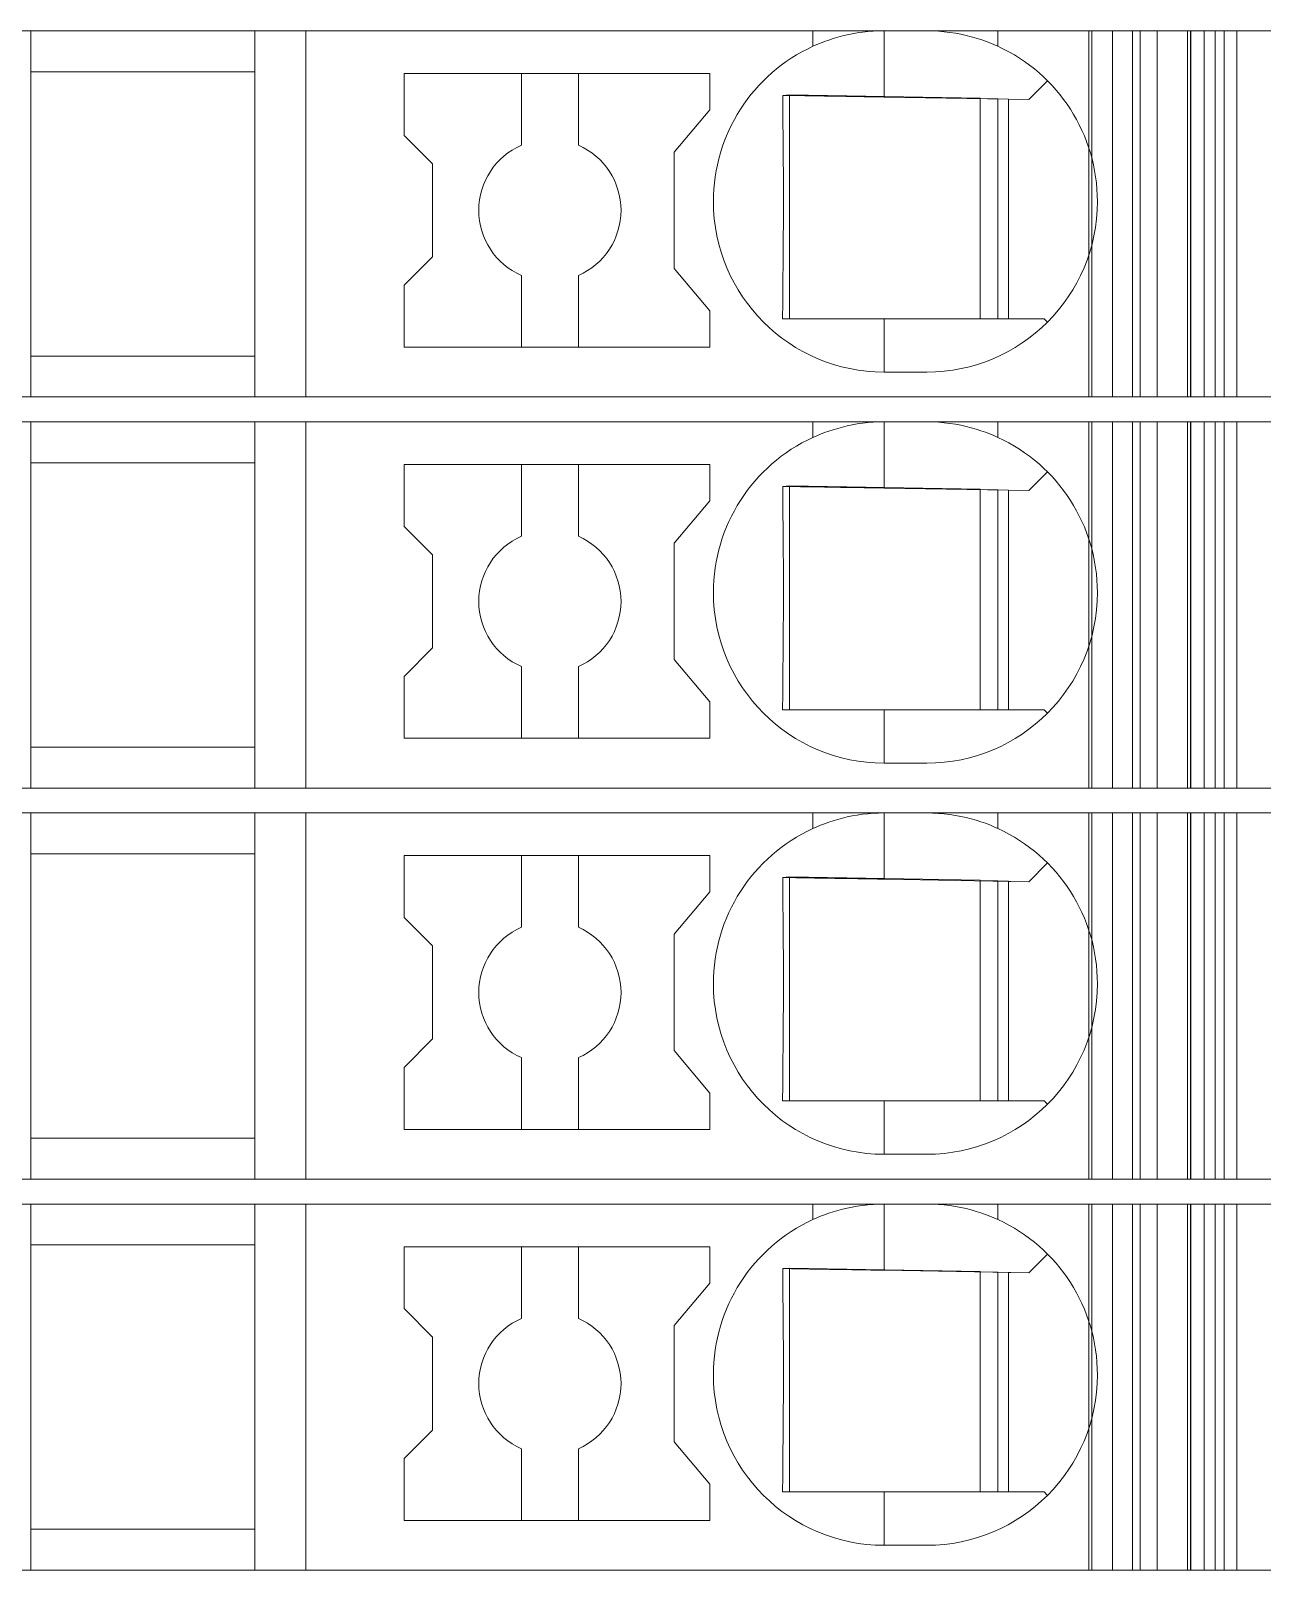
# Model space of a CAD drawing. Header units: millimetres. Extents: x 0 to 1680, y 0 to 1188.
# Drawn here: x 909.05 to 926.37, y 281.35 to 303 of the extents above; entities that cross this region are included whole.
import ezdxf
from ezdxf.enums import TextEntityAlignment as Align

# ---------------------------------------------------------------- set-up
doc = ezdxf.new("R2010")
doc.units = ezdxf.units.MM
for name, color, linetype, lineweight in [('EPLAN309', 5, 'Continuous', 5), ('EPLAN493', 5, 'Continuous', 5), ('MAIN-1', 7, 'Continuous', 5), ('MAIN-2', 7, 'Continuous', 5)]:
    doc.layers.add(name, color=color, linetype=linetype, lineweight=lineweight)
doc.styles.add('Tahoma', font='')
doc.styles.get('Tahoma').set_extended_font_data('Tahoma')

# ---------------------------------------------------------------- blocks, each defined once
blk = doc.blocks.new('EPLSYM_LibrarySPECIAL_Symbol12_Variant0_Placement8_33')
at = {"layer": 'EPLAN309', "lineweight": 13, "ltscale": 16}
blk.add_lwpolyline([(0, -5.15), (68.15, -5.15), (68.15, 0), (0, 0)], close=True, dxfattribs=at)
at = {"layer": 'EPLAN493', "color": 5, "style": 'Tahoma'}
blk.add_attdef('17_20450', text='', height=2.3478, dxfattribs=at).set_placement((0, -21.83478), align=Align.MIDDLE_RIGHT)
blk = doc.blocks.new('EPLSYM_LibrarySPECIAL_Symbol12_Variant0_Placement8_34')
at = {"layer": 'EPLAN309', "lineweight": 13, "ltscale": 16}
blk.add_lwpolyline([(0, -5.15), (68.15, -5.15), (68.15, 0), (0, 0)], close=True, dxfattribs=at)
at = {"layer": 'EPLAN493', "color": 5, "style": 'Tahoma'}
blk.add_attdef('17_20450', text='', height=2.3478, dxfattribs=at).set_placement((0, -21.83478), align=Align.MIDDLE_RIGHT)
blk = doc.blocks.new('EPLSYM_LibrarySPECIAL_Symbol12_Variant0_Placement8_35')
at = {"layer": 'EPLAN309', "lineweight": 13, "ltscale": 16}
blk.add_lwpolyline([(0, -5.15), (68.15, -5.15), (68.15, 0), (0, 0)], close=True, dxfattribs=at)
at = {"layer": 'EPLAN493', "color": 5, "style": 'Tahoma'}
blk.add_attdef('17_20450', text='', height=2.3478, dxfattribs=at).set_placement((0, -21.83478), align=Align.MIDDLE_RIGHT)
blk = doc.blocks.new('EPLSYM_LibrarySPECIAL_Symbol12_Variant0_Placement8_36')
at = {"layer": 'EPLAN309', "lineweight": 13, "ltscale": 16}
blk.add_lwpolyline([(0, -5.15), (68.15, -5.15), (68.15, 0), (0, 0)], close=True, dxfattribs=at)
at = {"layer": 'EPLAN493', "color": 5, "style": 'Tahoma'}
blk.add_attdef('17_20450', text='', height=2.3478, dxfattribs=at).set_placement((0, -21.83478), align=Align.MIDDLE_RIGHT)

msp = doc.modelspace()

# ---------------------------------------------------------------- linework, layer by layer
at = {"layer": 'MAIN-1'}
for p, q in [((909.05, 303), (912.2, 303)), ((909.05, 303), (909.05, 297.85)), ((912.919, 303), (912.2, 303)), ((912.2, 297.85), (912.2, 303)), ((920.05, 303), (912.919, 303)), ((912.919, 303), (912.919, 297.85)), ((920.05, 303), (921.05, 303)), ((920.05, 302.782), (920.05, 303)), ((920.333, 302.89), (920.272, 302.87)), ((920.397, 302.909), (920.333, 302.89)), ((920.463, 302.927), (920.397, 302.909)), ((920.531, 302.943), (920.463, 302.927)), ((920.601, 302.958), (920.531, 302.943)), ((920.673, 302.97), (920.601, 302.958)), ((920.746, 302.981), (920.673, 302.97)), ((920.821, 302.989), (920.746, 302.981)), ((920.897, 302.995), (920.821, 302.989)), ((920.973, 302.999), (920.897, 302.995)), ((921.05, 303), (920.973, 302.999)), ((921.05, 302.068), (921.05, 303)), ((921.05, 303), (921.65, 303)), ((921.65, 303), (921.732, 302.999)), ((922.65, 303), (921.65, 303)), ((921.732, 302.999), (921.814, 302.994)), ((921.814, 302.994), (921.896, 302.987)), ((921.896, 302.987), (921.975, 302.978)), ((921.975, 302.978), (922.053, 302.966)), ((922.053, 302.966), (922.13, 302.952)), ((922.13, 302.952), (922.204, 302.935)), ((922.204, 302.935), (922.275, 302.917)), ((922.275, 302.917), (922.345, 302.897)), ((922.345, 302.897), (922.411, 302.876)), ((922.65, 303), (925.704, 303)), ((922.65, 302.782), (922.65, 303)), ((925.832, 303), (925.704, 303)), ((925.704, 297.85), (925.704, 303)), ((925.832, 303), (926.367, 303)), ((925.832, 297.85), (925.832, 303)), ((920.102, 302.805), (920.05, 302.782)), ((920.156, 302.827), (920.102, 302.805)), ((920.213, 302.849), (920.156, 302.827)), ((920.272, 302.87), (920.213, 302.849)), ((922.411, 302.876), (922.475, 302.854)), ((922.475, 302.854), (922.536, 302.831)), ((922.536, 302.831), (922.594, 302.806)), ((922.594, 302.806), (922.65, 302.782)), ((909.05, 302.425), (912.2, 302.425)), ((914.3, 302.4), (914.3, 301.529)), ((914.3, 302.4), (918.6, 302.4)), ((915.95, 302.4), (915.95, 301.392)), ((916.75, 301.392), (916.75, 302.4)), ((918.6, 301.889), (918.6, 302.4)), ((923.083, 302.033), (923.347, 302.297)), ((919.624, 302.092), (919.625, 302.022)), ((919.685, 302.091), (919.624, 302.092)), ((919.625, 302.022), (919.625, 301.95)), ((919.746, 302.09), (919.685, 302.091)), ((919.721, 302.091), (919.721, 298.95)), ((919.809, 302.089), (919.746, 302.09)), ((919.873, 302.088), (919.809, 302.089)), ((919.937, 302.087), (919.873, 302.088)), ((920.003, 302.086), (919.937, 302.087)), ((920.071, 302.085), (920.003, 302.086)), ((920.14, 302.084), (920.071, 302.085)), ((920.21, 302.082), (920.14, 302.084)), ((920.283, 302.081), (920.21, 302.082)), ((920.358, 302.08), (920.283, 302.081)), ((920.435, 302.079), (920.358, 302.08)), ((920.514, 302.077), (920.435, 302.079)), ((920.597, 302.076), (920.514, 302.077)), ((920.682, 302.075), (920.597, 302.076)), ((920.771, 302.073), (920.682, 302.075)), ((920.862, 302.071), (920.771, 302.073)), ((920.955, 302.07), (920.862, 302.071)), ((921.05, 302.068), (920.955, 302.07)), ((921.05, 302.068), (923.083, 302.033)), ((922.4, 302.045), (922.4, 298.95)), ((922.65, 298.95), (922.65, 302.04)), ((922.8, 302.038), (922.8, 298.95)), ((918.1, 301.293), (918.6, 301.889)), ((919.625, 301.95), (919.626, 301.877)), ((919.626, 301.877), (919.627, 301.803)), ((919.627, 301.803), (919.628, 301.727)), ((919.628, 301.727), (919.628, 301.649)), ((919.628, 301.649), (919.629, 301.57)), ((914.7, 301.129), (914.3, 301.529)), ((919.629, 301.57), (919.63, 301.488)), ((919.63, 301.488), (919.63, 301.404)), ((919.63, 301.404), (919.631, 301.317)), ((918.1, 301.293), (918.1, 299.657)), ((919.631, 301.317), (919.631, 301.226)), ((919.631, 301.226), (919.632, 301.132)), ((914.7, 301.129), (914.7, 299.821)), ((919.632, 301.132), (919.633, 301.034)), ((919.633, 301.034), (919.633, 300.931)), ((919.633, 300.931), (919.633, 300.824)), ((919.633, 300.824), (919.633, 300.713)), ((919.633, 300.713), (919.634, 300.6)), ((919.634, 300.6), (919.633, 300.479)), ((919.633, 300.479), (919.633, 300.361)), ((919.633, 300.361), (919.633, 300.247)), ((919.633, 300.247), (919.632, 300.138)), ((919.632, 300.138), (919.632, 300.034)), ((919.632, 300.034), (919.631, 299.934)), ((919.631, 299.934), (919.631, 299.839)), ((914.7, 299.821), (914.3, 299.421)), ((918.1, 299.657), (918.6, 299.061)), ((919.629, 299.659), (919.628, 299.573)), ((919.63, 299.748), (919.629, 299.659)), ((919.631, 299.839), (919.63, 299.748)), ((914.3, 299.421), (914.3, 298.55)), ((915.95, 299.558), (915.95, 298.55)), ((916.75, 299.558), (916.75, 298.55)), ((919.628, 299.49), (919.627, 299.408)), ((919.628, 299.573), (919.628, 299.49)), ((919.625, 299.25), (919.624, 299.174)), ((919.626, 299.329), (919.625, 299.25)), ((919.627, 299.408), (919.626, 299.329)), ((918.6, 298.55), (918.6, 299.061)), ((919.623, 299.024), (919.622, 298.95)), ((919.624, 299.098), (919.623, 299.024)), ((919.624, 299.174), (919.624, 299.098)), ((919.622, 298.95), (919.683, 298.95)), ((919.683, 298.95), (919.746, 298.95)), ((919.746, 298.95), (919.809, 298.95)), ((919.809, 298.95), (919.873, 298.95)), ((919.873, 298.95), (919.939, 298.95)), ((919.939, 298.95), (920.005, 298.95)), ((920.005, 298.95), (920.074, 298.95)), ((920.074, 298.95), (920.144, 298.95)), ((920.144, 298.95), (920.215, 298.95)), ((920.215, 298.95), (920.289, 298.95)), ((920.289, 298.95), (920.364, 298.95)), ((920.364, 298.95), (920.442, 298.95)), ((920.442, 298.95), (920.522, 298.95)), ((920.522, 298.95), (920.605, 298.95)), ((920.605, 298.95), (920.69, 298.95)), ((920.69, 298.95), (920.778, 298.95)), ((920.778, 298.95), (920.867, 298.95)), ((920.867, 298.95), (920.958, 298.95)), ((920.958, 298.95), (921.05, 298.95)), ((921.05, 298.95), (923.3, 298.95)), ((921.05, 298.95), (921.05, 298.2)), ((923.347, 298.903), (923.3, 298.95)), ((909.05, 298.425), (912.2, 298.425)), ((918.6, 298.55), (914.3, 298.55)), ((921.65, 298.2), (921.05, 298.2)), ((909.05, 297.85), (912.2, 297.85)), ((912.919, 297.85), (912.2, 297.85)), ((912.919, 297.85), (925.704, 297.85)), ((924.544, 297.85), (924.544, 297.85)), ((924.65, 297.85), (924.65, 297.85)), ((925.832, 297.85), (925.704, 297.85)), ((925.832, 297.85), (926.367, 297.85)), ((909.05, 297.5), (912.2, 297.5)), ((909.05, 297.5), (909.05, 292.35)), ((912.919, 297.5), (912.2, 297.5)), ((912.2, 292.35), (912.2, 297.5)), ((920.05, 297.5), (912.919, 297.5)), ((912.919, 297.5), (912.919, 292.35)), ((920.05, 297.5), (921.05, 297.5)), ((920.05, 297.282), (920.05, 297.5)), ((920.746, 297.481), (920.673, 297.47)), ((920.821, 297.489), (920.746, 297.481)), ((920.897, 297.495), (920.821, 297.489)), ((920.973, 297.499), (920.897, 297.495)), ((921.05, 297.5), (920.973, 297.499)), ((921.05, 296.568), (921.05, 297.5)), ((921.05, 297.5), (921.65, 297.5)), ((921.65, 297.5), (921.732, 297.499)), ((922.65, 297.5), (921.65, 297.5)), ((921.732, 297.499), (921.814, 297.494)), ((921.814, 297.494), (921.896, 297.487)), ((921.896, 297.487), (921.975, 297.478)), ((921.975, 297.478), (922.053, 297.466)), ((922.65, 297.5), (925.704, 297.5)), ((922.65, 297.282), (922.65, 297.5)), ((925.832, 297.5), (925.704, 297.5)), ((925.704, 292.35), (925.704, 297.5)), ((925.832, 297.5), (926.367, 297.5)), ((925.832, 292.35), (925.832, 297.5)), ((920.102, 297.305), (920.05, 297.282)), ((920.156, 297.327), (920.102, 297.305)), ((920.213, 297.349), (920.156, 297.327)), ((920.272, 297.37), (920.213, 297.349)), ((920.333, 297.39), (920.272, 297.37)), ((920.397, 297.409), (920.333, 297.39)), ((920.463, 297.427), (920.397, 297.409)), ((920.531, 297.443), (920.463, 297.427)), ((920.601, 297.458), (920.531, 297.443)), ((920.673, 297.47), (920.601, 297.458)), ((922.053, 297.466), (922.13, 297.452)), ((922.13, 297.452), (922.204, 297.435)), ((922.204, 297.435), (922.275, 297.417)), ((922.275, 297.417), (922.345, 297.397)), ((922.345, 297.397), (922.411, 297.376)), ((922.411, 297.376), (922.475, 297.354)), ((922.475, 297.354), (922.536, 297.331)), ((922.536, 297.331), (922.594, 297.306)), ((922.594, 297.306), (922.65, 297.282)), ((909.05, 296.925), (912.2, 296.925)), ((914.3, 296.9), (914.3, 296.029)), ((914.3, 296.9), (918.6, 296.9)), ((915.95, 296.9), (915.95, 295.892)), ((916.75, 295.892), (916.75, 296.9)), ((918.6, 296.389), (918.6, 296.9)), ((923.083, 296.533), (923.347, 296.797)), ((918.1, 295.793), (918.6, 296.389)), ((919.624, 296.592), (919.625, 296.522)), ((919.685, 296.591), (919.624, 296.592)), ((919.625, 296.522), (919.625, 296.45)), ((919.625, 296.45), (919.626, 296.377)), ((919.746, 296.59), (919.685, 296.591)), ((919.721, 296.591), (919.721, 293.45)), ((919.809, 296.589), (919.746, 296.59)), ((919.873, 296.588), (919.809, 296.589)), ((919.937, 296.587), (919.873, 296.588)), ((920.003, 296.586), (919.937, 296.587)), ((920.071, 296.585), (920.003, 296.586)), ((920.14, 296.584), (920.071, 296.585)), ((920.21, 296.582), (920.14, 296.584)), ((920.283, 296.581), (920.21, 296.582)), ((920.358, 296.58), (920.283, 296.581)), ((920.435, 296.579), (920.358, 296.58)), ((920.514, 296.577), (920.435, 296.579)), ((920.597, 296.576), (920.514, 296.577)), ((920.682, 296.575), (920.597, 296.576)), ((920.771, 296.573), (920.682, 296.575)), ((920.862, 296.571), (920.771, 296.573)), ((920.955, 296.57), (920.862, 296.571)), ((921.05, 296.568), (920.955, 296.57)), ((921.05, 296.568), (923.083, 296.533)), ((922.4, 296.545), (922.4, 293.45)), ((922.65, 293.45), (922.65, 296.54)), ((922.8, 296.538), (922.8, 293.45)), ((919.626, 296.377), (919.627, 296.303)), ((919.627, 296.303), (919.628, 296.227)), ((919.628, 296.227), (919.628, 296.149)), ((914.7, 295.629), (914.3, 296.029)), ((919.628, 296.149), (919.629, 296.07)), ((919.629, 296.07), (919.63, 295.988)), ((919.63, 295.988), (919.63, 295.904)), ((918.1, 295.793), (918.1, 294.157)), ((919.63, 295.904), (919.631, 295.817)), ((919.631, 295.817), (919.631, 295.726)), ((914.7, 295.629), (914.7, 294.321)), ((919.631, 295.726), (919.632, 295.632)), ((919.632, 295.632), (919.633, 295.534)), ((919.633, 295.534), (919.633, 295.431)), ((919.633, 295.431), (919.633, 295.324)), ((919.633, 295.324), (919.633, 295.213)), ((919.633, 295.213), (919.634, 295.1)), ((919.634, 295.1), (919.633, 294.979)), ((919.633, 294.979), (919.633, 294.861)), ((919.633, 294.747), (919.632, 294.638)), ((919.633, 294.861), (919.633, 294.747)), ((919.632, 294.534), (919.631, 294.434)), ((919.632, 294.638), (919.632, 294.534)), ((914.7, 294.321), (914.3, 293.921)), ((919.63, 294.248), (919.629, 294.159)), ((919.631, 294.339), (919.63, 294.248)), ((919.631, 294.434), (919.631, 294.339)), ((915.95, 294.058), (915.95, 293.05)), ((916.75, 294.058), (916.75, 293.05)), ((918.1, 294.157), (918.6, 293.561)), ((919.629, 294.159), (919.628, 294.073)), ((919.628, 294.073), (919.628, 293.99)), ((914.3, 293.921), (914.3, 293.05)), ((919.626, 293.829), (919.625, 293.75)), ((919.627, 293.908), (919.626, 293.829)), ((919.628, 293.99), (919.627, 293.908)), ((919.624, 293.598), (919.623, 293.524)), ((919.625, 293.75), (919.624, 293.674)), ((919.624, 293.674), (919.624, 293.598)), ((918.6, 293.05), (918.6, 293.561)), ((919.623, 293.524), (919.622, 293.45)), ((919.622, 293.45), (919.683, 293.45)), ((919.683, 293.45), (919.746, 293.45)), ((919.746, 293.45), (919.809, 293.45)), ((919.809, 293.45), (919.873, 293.45)), ((919.873, 293.45), (919.939, 293.45)), ((919.939, 293.45), (920.005, 293.45)), ((920.005, 293.45), (920.074, 293.45)), ((920.074, 293.45), (920.144, 293.45)), ((920.144, 293.45), (920.215, 293.45)), ((920.215, 293.45), (920.289, 293.45)), ((920.289, 293.45), (920.364, 293.45)), ((920.364, 293.45), (920.442, 293.45)), ((920.442, 293.45), (920.522, 293.45)), ((920.522, 293.45), (920.605, 293.45)), ((920.605, 293.45), (920.69, 293.45)), ((920.69, 293.45), (920.778, 293.45)), ((920.778, 293.45), (920.867, 293.45)), ((920.867, 293.45), (920.958, 293.45)), ((920.958, 293.45), (921.05, 293.45)), ((921.05, 293.45), (923.3, 293.45)), ((921.05, 293.45), (921.05, 292.7)), ((923.347, 293.403), (923.3, 293.45)), ((909.05, 292.925), (912.2, 292.925)), ((918.6, 293.05), (914.3, 293.05)), ((921.65, 292.7), (921.05, 292.7)), ((909.05, 292.35), (912.2, 292.35)), ((912.919, 292.35), (912.2, 292.35)), ((912.919, 292.35), (925.704, 292.35)), ((924.544, 292.35), (924.544, 292.35)), ((924.65, 292.35), (924.65, 292.35)), ((925.832, 292.35), (925.704, 292.35)), ((925.832, 292.35), (926.367, 292.35)), ((909.05, 292), (912.2, 292)), ((909.05, 292), (909.05, 286.85)), ((912.919, 292), (912.2, 292)), ((912.2, 286.85), (912.2, 292)), ((920.05, 292), (912.919, 292)), ((912.919, 292), (912.919, 286.85)), ((920.05, 292), (921.05, 292)), ((920.05, 291.782), (920.05, 292)), ((920.213, 291.849), (920.156, 291.827)), ((920.272, 291.87), (920.213, 291.849)), ((920.333, 291.89), (920.272, 291.87)), ((920.397, 291.909), (920.333, 291.89)), ((920.463, 291.927), (920.397, 291.909)), ((920.531, 291.943), (920.463, 291.927)), ((920.601, 291.958), (920.531, 291.943)), ((920.673, 291.97), (920.601, 291.958)), ((920.746, 291.981), (920.673, 291.97)), ((920.821, 291.989), (920.746, 291.981)), ((920.897, 291.995), (920.821, 291.989)), ((920.973, 291.999), (920.897, 291.995)), ((921.05, 292), (920.973, 291.999)), ((921.05, 291.068), (921.05, 292)), ((921.05, 292), (921.65, 292)), ((921.65, 292), (921.732, 291.999)), ((922.65, 292), (921.65, 292)), ((921.732, 291.999), (921.814, 291.994)), ((921.814, 291.994), (921.896, 291.987)), ((921.896, 291.987), (921.975, 291.978)), ((921.975, 291.978), (922.053, 291.966)), ((922.053, 291.966), (922.13, 291.952)), ((922.13, 291.952), (922.204, 291.935)), ((922.204, 291.935), (922.275, 291.917)), ((922.275, 291.917), (922.345, 291.897)), ((922.345, 291.897), (922.411, 291.876)), ((922.411, 291.876), (922.475, 291.854)), ((922.475, 291.854), (922.536, 291.831)), ((922.65, 292), (925.704, 292)), ((922.65, 291.782), (922.65, 292)), ((925.832, 292), (925.704, 292)), ((925.704, 286.85), (925.704, 292)), ((925.832, 292), (926.367, 292)), ((925.832, 286.85), (925.832, 292)), ((920.102, 291.805), (920.05, 291.782)), ((920.156, 291.827), (920.102, 291.805)), ((922.536, 291.831), (922.594, 291.806)), ((922.594, 291.806), (922.65, 291.782)), ((909.05, 291.425), (912.2, 291.425)), ((914.3, 291.4), (914.3, 290.529)), ((914.3, 291.4), (918.6, 291.4)), ((915.95, 291.4), (915.95, 290.392)), ((916.75, 290.392), (916.75, 291.4)), ((918.6, 290.889), (918.6, 291.4)), ((923.083, 291.033), (923.347, 291.297)), ((919.624, 291.092), (919.625, 291.022)), ((919.685, 291.091), (919.624, 291.092)), ((919.625, 291.022), (919.625, 290.95)), ((919.746, 291.09), (919.685, 291.091)), ((919.721, 291.091), (919.721, 287.95)), ((919.809, 291.089), (919.746, 291.09)), ((919.873, 291.088), (919.809, 291.089)), ((919.937, 291.087), (919.873, 291.088)), ((920.003, 291.086), (919.937, 291.087)), ((920.071, 291.085), (920.003, 291.086)), ((920.14, 291.084), (920.071, 291.085)), ((920.21, 291.082), (920.14, 291.084)), ((920.283, 291.081), (920.21, 291.082)), ((920.358, 291.08), (920.283, 291.081)), ((920.435, 291.079), (920.358, 291.08)), ((920.514, 291.077), (920.435, 291.079)), ((920.597, 291.076), (920.514, 291.077)), ((920.682, 291.075), (920.597, 291.076)), ((920.771, 291.073), (920.682, 291.075)), ((920.862, 291.071), (920.771, 291.073)), ((920.955, 291.07), (920.862, 291.071)), ((921.05, 291.068), (920.955, 291.07)), ((921.05, 291.068), (923.083, 291.033)), ((922.4, 291.045), (922.4, 287.95)), ((922.65, 287.95), (922.65, 291.04)), ((922.8, 291.038), (922.8, 287.95)), ((918.1, 290.293), (918.6, 290.889)), ((919.625, 290.95), (919.626, 290.877)), ((919.626, 290.877), (919.627, 290.803)), ((919.627, 290.803), (919.628, 290.727)), ((919.628, 290.727), (919.628, 290.649)), ((919.628, 290.649), (919.629, 290.57)), ((919.629, 290.57), (919.63, 290.488)), ((914.7, 290.129), (914.3, 290.529)), ((919.63, 290.488), (919.63, 290.404)), ((919.63, 290.404), (919.631, 290.317)), ((914.7, 290.129), (914.7, 288.821)), ((918.1, 290.293), (918.1, 288.657)), ((919.631, 290.317), (919.631, 290.226)), ((919.631, 290.226), (919.632, 290.132)), ((919.632, 290.132), (919.633, 290.034)), ((919.633, 290.034), (919.633, 289.931)), ((919.633, 289.931), (919.633, 289.824)), ((919.633, 289.824), (919.633, 289.713)), ((919.633, 289.713), (919.634, 289.6)), ((919.634, 289.6), (919.633, 289.479)), ((919.633, 289.479), (919.633, 289.361)), ((919.633, 289.247), (919.632, 289.138)), ((919.633, 289.361), (919.633, 289.247)), ((919.632, 289.034), (919.631, 288.934)), ((919.632, 289.138), (919.632, 289.034)), ((914.7, 288.821), (914.3, 288.421)), ((919.631, 288.839), (919.63, 288.748)), ((919.631, 288.934), (919.631, 288.839)), ((918.1, 288.657), (918.6, 288.061)), ((919.629, 288.659), (919.628, 288.573)), ((919.63, 288.748), (919.629, 288.659)), ((914.3, 288.421), (914.3, 287.55)), ((915.95, 288.558), (915.95, 287.55)), ((916.75, 288.558), (916.75, 287.55)), ((919.627, 288.408), (919.626, 288.329)), ((919.628, 288.49), (919.627, 288.408)), ((919.628, 288.573), (919.628, 288.49)), ((919.625, 288.25), (919.624, 288.174)), ((919.624, 288.174), (919.624, 288.098)), ((919.626, 288.329), (919.625, 288.25)), ((918.6, 287.55), (918.6, 288.061)), ((919.623, 288.024), (919.622, 287.95)), ((919.622, 287.95), (919.683, 287.95)), ((919.624, 288.098), (919.623, 288.024)), ((919.683, 287.95), (919.746, 287.95)), ((919.746, 287.95), (919.809, 287.95)), ((919.809, 287.95), (919.873, 287.95)), ((919.873, 287.95), (919.939, 287.95)), ((919.939, 287.95), (920.005, 287.95)), ((920.005, 287.95), (920.074, 287.95)), ((920.074, 287.95), (920.144, 287.95)), ((920.144, 287.95), (920.215, 287.95)), ((920.215, 287.95), (920.289, 287.95)), ((920.289, 287.95), (920.364, 287.95)), ((920.364, 287.95), (920.442, 287.95)), ((920.442, 287.95), (920.522, 287.95)), ((920.522, 287.95), (920.605, 287.95)), ((920.605, 287.95), (920.69, 287.95)), ((920.69, 287.95), (920.778, 287.95)), ((920.778, 287.95), (920.867, 287.95)), ((920.867, 287.95), (920.958, 287.95)), ((920.958, 287.95), (921.05, 287.95)), ((921.05, 287.95), (923.3, 287.95)), ((921.05, 287.95), (921.05, 287.2)), ((923.347, 287.903), (923.3, 287.95)), ((918.6, 287.55), (914.3, 287.55)), ((909.05, 287.425), (912.2, 287.425)), ((921.65, 287.2), (921.05, 287.2)), ((909.05, 286.85), (912.2, 286.85)), ((912.919, 286.85), (912.2, 286.85)), ((912.919, 286.85), (925.704, 286.85)), ((924.544, 286.85), (924.544, 286.85)), ((924.65, 286.85), (924.65, 286.85)), ((925.832, 286.85), (925.704, 286.85)), ((925.832, 286.85), (926.367, 286.85)), ((909.05, 286.5), (912.2, 286.5)), ((909.05, 286.5), (909.05, 281.35)), ((912.919, 286.5), (912.2, 286.5)), ((912.2, 281.35), (912.2, 286.5)), ((920.05, 286.5), (912.919, 286.5)), ((912.919, 286.5), (912.919, 281.35)), ((920.05, 286.5), (921.05, 286.5)), ((920.05, 286.282), (920.05, 286.5)), ((920.531, 286.443), (920.463, 286.427)), ((920.601, 286.458), (920.531, 286.443)), ((920.673, 286.47), (920.601, 286.458)), ((920.746, 286.481), (920.673, 286.47)), ((920.821, 286.489), (920.746, 286.481)), ((920.897, 286.495), (920.821, 286.489)), ((920.973, 286.499), (920.897, 286.495)), ((921.05, 286.5), (920.973, 286.499)), ((921.05, 285.568), (921.05, 286.5)), ((921.05, 286.5), (921.65, 286.5)), ((921.65, 286.5), (921.732, 286.499)), ((922.65, 286.5), (921.65, 286.5)), ((921.732, 286.499), (921.814, 286.494)), ((921.814, 286.494), (921.896, 286.487)), ((921.896, 286.487), (921.975, 286.478)), ((921.975, 286.478), (922.053, 286.466)), ((922.053, 286.466), (922.13, 286.452)), ((922.13, 286.452), (922.204, 286.435)), ((922.204, 286.435), (922.275, 286.417)), ((922.65, 286.5), (925.704, 286.5)), ((922.65, 286.282), (922.65, 286.5)), ((925.832, 286.5), (925.704, 286.5)), ((925.704, 281.35), (925.704, 286.5)), ((925.832, 286.5), (926.367, 286.5)), ((925.832, 281.35), (925.832, 286.5)), ((920.102, 286.305), (920.05, 286.282)), ((920.156, 286.327), (920.102, 286.305)), ((920.213, 286.349), (920.156, 286.327)), ((920.272, 286.37), (920.213, 286.349)), ((920.333, 286.39), (920.272, 286.37)), ((920.397, 286.409), (920.333, 286.39)), ((920.463, 286.427), (920.397, 286.409)), ((922.275, 286.417), (922.345, 286.397)), ((922.345, 286.397), (922.411, 286.376)), ((922.411, 286.376), (922.475, 286.354)), ((922.475, 286.354), (922.536, 286.331)), ((922.536, 286.331), (922.594, 286.306)), ((922.594, 286.306), (922.65, 286.282)), ((909.05, 285.925), (912.2, 285.925)), ((914.3, 285.9), (914.3, 285.029)), ((914.3, 285.9), (918.6, 285.9)), ((915.95, 285.9), (915.95, 284.892)), ((916.75, 284.892), (916.75, 285.9)), ((918.6, 285.389), (918.6, 285.9)), ((923.083, 285.533), (923.347, 285.797)), ((919.624, 285.592), (919.625, 285.522)), ((919.685, 285.591), (919.624, 285.592)), ((919.746, 285.59), (919.685, 285.591)), ((919.721, 285.591), (919.721, 282.45)), ((919.809, 285.589), (919.746, 285.59)), ((919.873, 285.588), (919.809, 285.589)), ((919.937, 285.587), (919.873, 285.588)), ((920.003, 285.586), (919.937, 285.587)), ((920.071, 285.585), (920.003, 285.586)), ((920.14, 285.584), (920.071, 285.585)), ((920.21, 285.582), (920.14, 285.584)), ((920.283, 285.581), (920.21, 285.582)), ((920.358, 285.58), (920.283, 285.581)), ((920.435, 285.579), (920.358, 285.58)), ((920.514, 285.577), (920.435, 285.579)), ((920.597, 285.576), (920.514, 285.577)), ((920.682, 285.575), (920.597, 285.576)), ((920.771, 285.573), (920.682, 285.575)), ((920.862, 285.571), (920.771, 285.573)), ((920.955, 285.57), (920.862, 285.571)), ((921.05, 285.568), (920.955, 285.57)), ((921.05, 285.568), (923.083, 285.533)), ((918.1, 284.793), (918.6, 285.389)), ((919.625, 285.522), (919.625, 285.45)), ((919.625, 285.45), (919.626, 285.377)), ((919.626, 285.377), (919.627, 285.303)), ((922.4, 285.545), (922.4, 282.45)), ((922.65, 282.45), (922.65, 285.54)), ((922.8, 285.538), (922.8, 282.45)), ((919.627, 285.303), (919.628, 285.227)), ((919.628, 285.227), (919.628, 285.149)), ((919.628, 285.149), (919.629, 285.07)), ((914.7, 284.629), (914.3, 285.029)), ((919.629, 285.07), (919.63, 284.988)), ((919.63, 284.988), (919.63, 284.904)), ((918.1, 284.793), (918.1, 283.157)), ((919.63, 284.904), (919.631, 284.817)), ((919.631, 284.817), (919.631, 284.726)), ((919.631, 284.726), (919.632, 284.632)), ((914.7, 284.629), (914.7, 283.321)), ((919.632, 284.632), (919.633, 284.534)), ((919.633, 284.534), (919.633, 284.431)), ((919.633, 284.431), (919.633, 284.324)), ((919.633, 284.324), (919.633, 284.213)), ((919.633, 284.213), (919.634, 284.1)), ((919.634, 284.1), (919.633, 283.979)), ((919.633, 283.979), (919.633, 283.861)), ((919.633, 283.861), (919.633, 283.747)), ((919.633, 283.747), (919.632, 283.638)), ((919.632, 283.638), (919.632, 283.534)), ((919.632, 283.534), (919.631, 283.434)), ((919.631, 283.434), (919.631, 283.339)), ((914.7, 283.321), (914.3, 282.921)), ((919.63, 283.248), (919.629, 283.159)), ((919.631, 283.339), (919.63, 283.248)), ((915.95, 283.058), (915.95, 282.05)), ((916.75, 283.058), (916.75, 282.05)), ((918.1, 283.157), (918.6, 282.561)), ((919.628, 282.99), (919.627, 282.908)), ((919.629, 283.159), (919.628, 283.073)), ((919.628, 283.073), (919.628, 282.99)), ((914.3, 282.921), (914.3, 282.05)), ((919.625, 282.75), (919.624, 282.674)), ((919.626, 282.829), (919.625, 282.75)), ((919.627, 282.908), (919.626, 282.829)), ((918.6, 282.05), (918.6, 282.561)), ((919.624, 282.598), (919.623, 282.524)), ((919.624, 282.674), (919.624, 282.598)), ((919.623, 282.524), (919.622, 282.45)), ((919.622, 282.45), (919.683, 282.45)), ((919.683, 282.45), (919.746, 282.45)), ((919.746, 282.45), (919.809, 282.45)), ((919.809, 282.45), (919.873, 282.45)), ((919.873, 282.45), (919.939, 282.45)), ((919.939, 282.45), (920.005, 282.45)), ((920.005, 282.45), (920.074, 282.45)), ((920.074, 282.45), (920.144, 282.45)), ((920.144, 282.45), (920.215, 282.45)), ((920.215, 282.45), (920.289, 282.45)), ((920.289, 282.45), (920.364, 282.45)), ((920.364, 282.45), (920.442, 282.45)), ((920.442, 282.45), (920.522, 282.45)), ((920.522, 282.45), (920.605, 282.45)), ((920.605, 282.45), (920.69, 282.45)), ((920.69, 282.45), (920.778, 282.45)), ((920.778, 282.45), (920.867, 282.45)), ((920.867, 282.45), (920.958, 282.45)), ((920.958, 282.45), (921.05, 282.45)), ((921.05, 282.45), (923.3, 282.45)), ((921.05, 282.45), (921.05, 281.7)), ((923.347, 282.403), (923.3, 282.45)), ((909.05, 281.925), (912.2, 281.925)), ((918.6, 282.05), (914.3, 282.05)), ((921.65, 281.7), (921.05, 281.7)), ((909.05, 281.35), (912.2, 281.35)), ((912.919, 281.35), (912.2, 281.35)), ((912.919, 281.35), (925.704, 281.35)), ((924.544, 281.35), (924.544, 281.35)), ((924.65, 281.35), (924.65, 281.35)), ((925.832, 281.35), (925.704, 281.35)), ((925.832, 281.35), (926.367, 281.35))]:
    msp.add_line(p, q, dxfattribs=at)
for centre, radius, start, end in [((921.05, 300.6), 2.4, 114.6244, 180), ((921.65, 300.6), 2.4, 0, 65.3756), ((916.35, 300.475), 1, 113.5782, 180), ((916.35, 300.475), 1, 0, 66.4218), ((921.05, 300.6), 2.4, 180, 270), ((921.65, 300.6), 2.4, 270, 0), ((916.35, 300.475), 1, 180, 246.4218), ((916.35, 300.475), 1, 293.5782, 0), ((921.05, 295.1), 2.4, 114.6244, 180), ((921.65, 295.1), 2.4, 0, 65.3756), ((916.35, 294.975), 1, 113.5782, 180), ((916.35, 294.975), 1, 0, 66.4218), ((921.05, 295.1), 2.4, 180, 270), ((921.65, 295.1), 2.4, 270, 0), ((916.35, 294.975), 1, 180, 246.4218), ((916.35, 294.975), 1, 293.5782, 0), ((921.05, 289.6), 2.4, 114.6244, 180), ((921.65, 289.6), 2.4, 0, 65.3756), ((916.35, 289.475), 1, 113.5782, 180), ((916.35, 289.475), 1, 0, 66.4218), ((916.35, 289.475), 1, 180, 246.4218), ((916.35, 289.475), 1, 293.5782, 0), ((921.05, 289.6), 2.4, 180, 270), ((921.65, 289.6), 2.4, 270, 0), ((921.05, 284.1), 2.4, 114.6244, 180), ((921.65, 284.1), 2.4, 0, 65.3756), ((916.35, 283.975), 1, 113.5782, 180), ((916.35, 283.975), 1, 0, 66.4218), ((921.05, 284.1), 2.4, 180, 270), ((921.65, 284.1), 2.4, 270, 0), ((916.35, 283.975), 1, 180, 246.4218), ((916.35, 283.975), 1, 293.5782, 0)]:
    msp.add_arc(centre, radius, start, end, dxfattribs=at)
at = {"layer": 'MAIN-2'}
for p, q in [((923.931, 297.85), (923.931, 303)), ((923.971, 303), (923.971, 297.85)), ((924.262, 303), (924.262, 297.85)), ((924.544, 297.85), (924.544, 303)), ((924.65, 297.85), (924.65, 303)), ((924.891, 303), (924.891, 297.85)), ((925.316, 303), (925.316, 297.85)), ((925.361, 303), (925.361, 297.85)), ((925.363, 297.85), (925.363, 303)), ((925.55, 303), (925.55, 297.85)), ((926.008, 297.85), (926.008, 303)), ((919.721, 302.1), (919.624, 302.092)), ((919.721, 302.1), (919.721, 302.091)), ((922.4, 302.053), (919.721, 302.1)), ((922.4, 302.048), (922.4, 302.053)), ((922.65, 302.043), (922.4, 302.048)), ((922.4, 302.048), (922.4, 302.045)), ((922.65, 302.043), (922.65, 302.042)), ((922.8, 302.039), (922.65, 302.042)), ((922.65, 302.04), (922.65, 302.042)), ((922.8, 302.038), (922.8, 302.039)), ((922.8, 302.038), (923.083, 302.033)), ((922.8, 302.038), (922.8, 302.038)), ((922.4, 298.95), (922.4, 298.95)), ((922.65, 298.95), (922.65, 298.95)), ((923.347, 298.903), (923.347, 298.903)), ((923.931, 292.35), (923.931, 297.5)), ((923.971, 297.5), (923.971, 292.35)), ((924.262, 297.5), (924.262, 292.35)), ((924.544, 292.35), (924.544, 297.5)), ((924.65, 292.35), (924.65, 297.5)), ((924.891, 297.5), (924.891, 292.35)), ((925.316, 297.5), (925.316, 292.35)), ((925.361, 297.5), (925.361, 292.35)), ((925.363, 292.35), (925.363, 297.5)), ((925.55, 297.5), (925.55, 292.35)), ((926.008, 292.35), (926.008, 297.5)), ((919.721, 296.6), (919.624, 296.592)), ((919.721, 296.6), (919.721, 296.591)), ((922.4, 296.553), (919.721, 296.6)), ((922.4, 296.548), (922.4, 296.553)), ((922.65, 296.543), (922.4, 296.548)), ((922.4, 296.548), (922.4, 296.545)), ((922.65, 296.543), (922.65, 296.542)), ((922.8, 296.539), (922.65, 296.542)), ((922.65, 296.54), (922.65, 296.542)), ((922.8, 296.538), (922.8, 296.539)), ((922.8, 296.538), (923.083, 296.533)), ((922.8, 296.538), (922.8, 296.538)), ((922.4, 293.45), (922.4, 293.45)), ((922.65, 293.45), (922.65, 293.45)), ((923.347, 293.403), (923.347, 293.403)), ((923.931, 286.85), (923.931, 292)), ((923.971, 292), (923.971, 286.85)), ((924.262, 292), (924.262, 286.85)), ((924.544, 286.85), (924.544, 292)), ((924.65, 286.85), (924.65, 292)), ((924.891, 292), (924.891, 286.85)), ((925.316, 292), (925.316, 286.85)), ((925.361, 292), (925.361, 286.85)), ((925.363, 286.85), (925.363, 292)), ((925.55, 292), (925.55, 286.85)), ((926.008, 286.85), (926.008, 292)), ((919.721, 291.1), (919.624, 291.092)), ((919.721, 291.1), (919.721, 291.091)), ((922.4, 291.053), (919.721, 291.1)), ((922.4, 291.048), (922.4, 291.053)), ((922.65, 291.043), (922.4, 291.048)), ((922.4, 291.048), (922.4, 291.045)), ((922.65, 291.043), (922.65, 291.042)), ((922.8, 291.039), (922.65, 291.042)), ((922.65, 291.04), (922.65, 291.042)), ((922.8, 291.038), (922.8, 291.039)), ((922.8, 291.038), (923.083, 291.033)), ((922.8, 291.038), (922.8, 291.038)), ((922.4, 287.95), (922.4, 287.95)), ((922.65, 287.95), (922.65, 287.95)), ((923.347, 287.903), (923.347, 287.903)), ((923.931, 281.35), (923.931, 286.5)), ((923.971, 286.5), (923.971, 281.35)), ((924.262, 286.5), (924.262, 281.35)), ((924.544, 281.35), (924.544, 286.5)), ((924.65, 281.35), (924.65, 286.5)), ((924.891, 286.5), (924.891, 281.35)), ((925.316, 286.5), (925.316, 281.35)), ((925.361, 286.5), (925.361, 281.35)), ((925.363, 281.35), (925.363, 286.5)), ((925.55, 286.5), (925.55, 281.35)), ((926.008, 281.35), (926.008, 286.5)), ((919.721, 285.6), (919.624, 285.592)), ((919.721, 285.6), (919.721, 285.591)), ((922.4, 285.553), (919.721, 285.6)), ((922.4, 285.548), (922.4, 285.553)), ((922.65, 285.543), (922.4, 285.548)), ((922.4, 285.548), (922.4, 285.545)), ((922.65, 285.543), (922.65, 285.542)), ((922.8, 285.539), (922.65, 285.542)), ((922.65, 285.54), (922.65, 285.542)), ((922.8, 285.538), (922.8, 285.539)), ((922.8, 285.538), (923.083, 285.533)), ((922.8, 285.538), (922.8, 285.538)), ((922.4, 282.45), (922.4, 282.45)), ((922.65, 282.45), (922.65, 282.45)), ((923.347, 282.403), (923.347, 282.403))]:
    msp.add_line(p, q, dxfattribs=at)

# ---------------------------------------------------------------- block references
for name, p in [('EPLSYM_LibrarySPECIAL_Symbol12_Variant0_Placement8_33', (873, 303)), ('EPLSYM_LibrarySPECIAL_Symbol12_Variant0_Placement8_34', (873, 297.5)), ('EPLSYM_LibrarySPECIAL_Symbol12_Variant0_Placement8_35', (873, 292)), ('EPLSYM_LibrarySPECIAL_Symbol12_Variant0_Placement8_36', (873, 286.5))]:
    msp.add_blockref(name, p)

doc.saveas('drawing.dxf')
